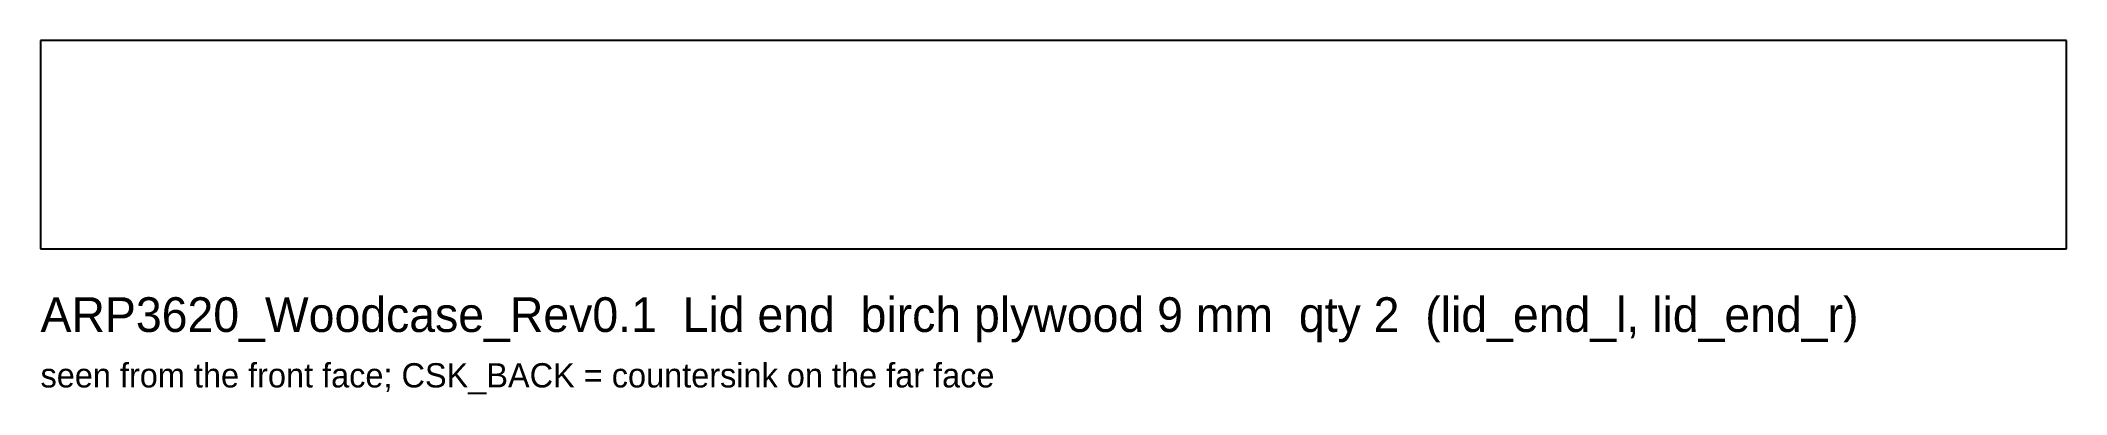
# Model space of a CAD drawing. Header units: millimetres. Extents: x 0 to 292, y -21 to 30.
import ezdxf

# ---------------------------------------------------------------- set-up
doc = ezdxf.new("R2010")
doc.units = ezdxf.units.MM
doc.layers.add('NOTE', color=8, linetype='CONTINUOUS')
doc.layers.add('OUTLINE', color=7, linetype='CONTINUOUS')

msp = doc.modelspace()

# ---------------------------------------------------------------- linework, layer by layer
at = {"layer": 'OUTLINE'}
for p, q in [((292, 30), (0, 30)), ((0, 30), (0, 0)), ((292, 0), (292, 30)), ((0, 0), (292, 0))]:
    msp.add_line(p, q, dxfattribs=at)

# ---------------------------------------------------------------- texts
at = {"layer": 'NOTE'}
for s, height, p in [('ARP3620_Woodcase_Rev0.1  Lid end  birch plywood 9 mm  qty 2  (lid_end_l, lid_end_r)', 5, (0, -12)), ('seen from the front face; CSK_BACK = countersink on the far face', 3.5, (0, -20))]:
    msp.add_text(s, height=height, dxfattribs=at).set_placement(p)

doc.saveas('drawing.dxf')
